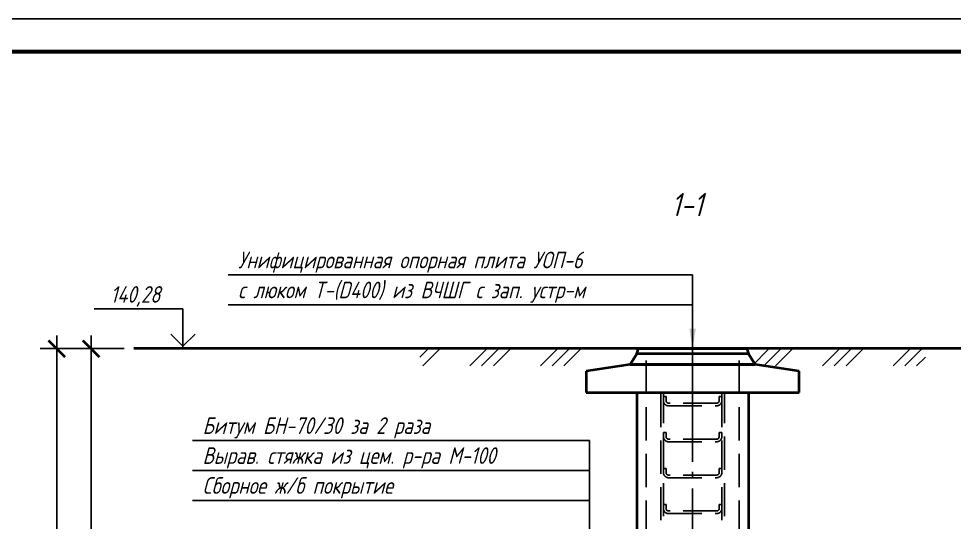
# Model space of a CAD drawing. Header units: millimetres. Extents: x 58188 to 87888, y -57829 to -36829.
# Drawn here: x 62383 to 69418, y -40613 to -36829 of the extents above; entities that cross this region are included whole.
import ezdxf

# ---------------------------------------------------------------- set-up
doc = ezdxf.new("R2010")
doc.units = ezdxf.units.MM
doc.set_wipeout_variables(frame=1)
doc.linetypes.add('GOST2.303 4', pattern=[7, 5, -2, 0])
doc.linetypes.add('GOST2.303 5', pattern=[24, 20, -1.5, 1, -1.5])
doc.layers.get('0').update_dxf_attribs({"lineweight": 40})
for name, color, linetype in [('Линии', 7, 'Continuous'), ('Надписи', 7, 'Continuous'), ('СПДС_Надписи', 7, 'Continuous'), ('Штриховка', 7, 'Continuous')]:
    doc.layers.add(name, color=color, linetype=linetype)
doc.styles.add('GOST 2.304', font='CS_Gost2304.shx', dxfattribs={"oblique": 15})

# ---------------------------------------------------------------- blocks, each defined once
blk = doc.blocks.new('_ArchTick')
at = {"color": 0, "linetype": 'ByBlock', "const_width": 0.15}
blk.add_lwpolyline([(-0.5, -0.5), (0.5, 0.5)], dxfattribs=at)

msp = doc.modelspace()

# ---------------------------------------------------------------- linework, layer by layer
at = {"ltscale": 50}
for p, q in [((71858.1, -39308.3), (63247.6, -39308.3)), ((67030.2, -39347.9), (67042.7, -39308.3)), ((67042.7, -39308.3), (67857.6, -39308.3)), ((67857.6, -39308.3), (67870.2, -39347.9)), ((67030.2, -39347.9), (66980.8, -39428.3)), ((67870.2, -39347.9), (67030.2, -39347.9)), ((67870.2, -39347.9), (67030.2, -39347.9)), ((67919.5, -39428.3), (67870.2, -39347.9)), ((66980.8, -39428.3), (66650.2, -39478.3)), ((67919.5, -39428.3), (66980.8, -39428.3)), ((66980.8, -39428.3), (67919.5, -39428.3)), ((68250.2, -39478.3), (67919.5, -39428.3)), ((66650.2, -39478.3), (66650.2, -39638.3)), ((68250.2, -39638.3), (68250.2, -39478.3)), ((66650.2, -39638.3), (68250.2, -39638.3)), ((67030.2, -39638.3), (67030.2, -40828.3)), ((67870.2, -39638.3), (67870.2, -40828.3))]:
    msp.add_line(p, q, dxfattribs=at)
at = {"layer": 'Линии', "linetype": 'GOST2.303 5', "ltscale": 50}
msp.add_line((67450.2, -39158.3), (67450.2, -41368.3), dxfattribs=at)
at = {"layer": 'Линии', "linetype": 'GOST2.303 4', "ltscale": 50}
for p, q in [((67100.2, -41048.3), (67100.2, -39347.9)), ((67800.2, -41048.3), (67800.2, -39347.9)), ((67210.2, -39648.3), (67210.2, -41268.3)), ((67230.2, -41268.3), (67230.2, -39648.3)), ((67250.2, -39668.3), (67230.2, -39668.3)), ((67230.2, -39668.3), (67230.2, -39698.3)), ((67250.2, -39698.3), (67250.2, -39668.3)), ((67670.2, -39668.3), (67650.2, -39668.3)), ((67650.2, -39668.3), (67650.2, -39698.3)), ((67670.2, -39648.3), (67670.2, -41268.3)), ((67670.2, -39698.3), (67670.2, -39668.3)), ((67690.2, -41268.3), (67690.2, -39648.3)), ((67630.2, -39718.3), (67270.2, -39718.3)), ((67270.2, -39738.3), (67630.2, -39738.3)), ((67250.2, -39938.3), (67230.2, -39938.3)), ((67230.2, -39938.3), (67230.2, -39968.3)), ((67250.2, -39968.3), (67250.2, -39938.3)), ((67670.2, -39938.3), (67650.2, -39938.3)), ((67650.2, -39938.3), (67650.2, -39968.3)), ((67670.2, -39968.3), (67670.2, -39938.3)), ((67630.2, -39988.3), (67270.2, -39988.3)), ((67270.2, -40008.3), (67630.2, -40008.3)), ((67250.2, -40208.3), (67230.2, -40208.3)), ((67230.2, -40208.3), (67230.2, -40238.3)), ((67250.2, -40238.3), (67250.2, -40208.3)), ((67670.2, -40208.3), (67650.2, -40208.3)), ((67650.2, -40208.3), (67650.2, -40238.3)), ((67670.2, -40238.3), (67670.2, -40208.3)), ((67630.2, -40258.3), (67270.2, -40258.3)), ((67270.2, -40278.3), (67630.2, -40278.3)), ((67250.2, -40478.3), (67230.2, -40478.3)), ((67230.2, -40478.3), (67230.2, -40508.3)), ((67250.2, -40508.3), (67250.2, -40478.3)), ((67670.2, -40478.3), (67650.2, -40478.3)), ((67650.2, -40478.3), (67650.2, -40508.3)), ((67670.2, -40508.3), (67670.2, -40478.3)), ((67630.2, -40528.3), (67270.2, -40528.3)), ((67270.2, -40548.3), (67630.2, -40548.3))]:
    msp.add_line(p, q, dxfattribs=at)
for centre, radius, start, end in [((67220.2, -39648.3), 10, 0, 180), ((67680.2, -39648.3), 10, 0, 180), ((67680.2, -39648.3), 10, 0, 180), ((67270.2, -39698.3), 40, 180, 270), ((67270.2, -39698.3), 20, 180, 270), ((67630.2, -39698.3), 20, 270, 0), ((67630.2, -39698.3), 40, 270, 0), ((67270.2, -39968.3), 40, 180, 270), ((67270.2, -39968.3), 20, 180, 270), ((67630.2, -39968.3), 20, 270, 0), ((67630.2, -39968.3), 40, 270, 0), ((67270.2, -40238.3), 40, 180, 270), ((67270.2, -40238.3), 20, 180, 270), ((67630.2, -40238.3), 20, 270, 0), ((67630.2, -40238.3), 40, 270, 0), ((67270.2, -40508.3), 40, 180, 270), ((67270.2, -40508.3), 20, 180, 270), ((67630.2, -40508.3), 20, 270, 0), ((67630.2, -40508.3), 40, 270, 0)]:
    msp.add_arc(centre, radius, start, end, dxfattribs=at)
at = {"layer": 'Надписи'}
msp.add_line((58188.1, -36828.8), (87888.1, -36828.8), dxfattribs=at)
at = {"layer": 'Надписи', "lineweight": 60}
msp.add_line((87638.1, -37078.8), (59188.1, -37078.8), dxfattribs=at)
at = {"layer": 'Надписи', "ltscale": 50}
for p, q in [((66673.7, -39999.3), (63691, -39999.3)), ((66673.7, -39999.3), (66673.7, -40449.3)), ((66673.7, -40224.3), (63691, -40224.3)), ((66673.7, -40449.3), (63691, -40449.3)), ((66673.7, -40828.3), (66673.7, -40449.3))]:
    msp.add_line(p, q, dxfattribs=at)
at = {"layer": 'СПДС_Надписи', "ltscale": 50}
for p, q in [((67450.2, -38754.6), (63958.2, -38754.6)), ((67450.2, -38754.6), (67450.2, -38979.6)), ((67450.2, -38979.6), (63958.2, -38979.6)), ((67450.2, -39308.3), (67450.2, -38979.6)), ((62669, -39208.3), (62669, -45148.3)), ((62927.1, -42668.3), (62927.1, -39208.3)), ((62919, -39308.3), (62544, -39308.3)), ((63177.1, -39308.3), (62802.1, -39308.3))]:
    msp.add_line(p, q, dxfattribs=at)
at = {"layer": 'СПДС_Надписи', "linetype": 'Continuous', "ltscale": 50}
for p, q in [((63618, -39008.3), (62949.8, -39008.3)), ((63618, -39308.3), (63618, -39008.3)), ((63618, -39290.6), (63526.8, -39199.4)), ((63709.2, -39199.4), (63618, -39290.6))]:
    msp.add_line(p, q, dxfattribs=at)
at = {"layer": 'СПДС_Надписи', "ltscale": 50}
msp.add_solid([(67450.2, -39308.3), (67425, -39158), (67475.3, -39158)], dxfattribs=at)
at = {"layer": 'Штриховка', "linetype": 'Continuous'}
for p, q in [((65400.2, -39371.9), (65463.8, -39308.3)), ((65422.2, -39438.3), (65552.2, -39308.3)), ((65775.7, -39438.3), (65905.7, -39308.3)), ((65864.1, -39438.3), (65994.1, -39308.3)), ((65952.5, -39438.3), (66082.5, -39308.3)), ((66306.1, -39438.3), (66436.1, -39308.3)), ((66394.4, -39438.3), (66524.4, -39308.3)), ((66482.8, -39438.3), (66612.8, -39308.3)), ((67897, -39438.3), (68027, -39308.3)), ((67985.4, -39438.3), (68115.4, -39308.3)), ((68073.8, -39438.3), (68203.8, -39308.3)), ((68427.4, -39438.3), (68557.4, -39308.3)), ((68515.8, -39438.3), (68645.8, -39308.3)), ((68604.2, -39438.3), (68734.2, -39308.3)), ((68957.7, -39438.3), (69087.7, -39308.3)), ((69046.1, -39438.3), (69176.1, -39308.3)), ((69134.5, -39438.3), (69200.2, -39372.6))]:
    msp.add_line(p, q, dxfattribs=at)

# ---------------------------------------------------------------- block references
at = {"layer": 'СПДС_Надписи', "ltscale": 50, "xscale": 125, "yscale": 125, "zscale": 125, "rotation": 90}
for p in [(62669, -39308.3), (62927.1, -39308.3)]:
    msp.add_blockref('_ArchTick', p, dxfattribs=at)

# ---------------------------------------------------------------- texts
at = {"layer": 'Надписи', "linetype": 'Continuous', "ltscale": 50, "style": 'GOST 2.304', "oblique": 15}
msp.add_text('1-1', height=175, dxfattribs=at).set_placement((67288.7, -38313.2))
at = {"layer": 'Надписи', "ltscale": 50, "style": 'GOST 2.304', "oblique": 15}
for s, p in [('Битум БН-70/30 за 2 раза', (63766, -39949.3)), ('Вырав. стяжка из цем. р-ра М-100', (63766, -40174.3)), ('Сборное ж/б покрытие', (63766, -40399.3))]:
    msp.add_text(s, height=125, dxfattribs=at).set_placement(p)
at = {"layer": 'СПДС_Надписи', "linetype": 'Continuous', "ltscale": 50, "style": 'GOST 2.304', "oblique": 15}
msp.add_text('140,28', height=125, dxfattribs=at).set_placement((63073, -38963.3))

# ---------------------------------------------------------------- wipeouts: each hides what was drawn before it
at = {"color": 7, "ltscale": 50, "true_color": 0xffffff}
for points in [[(64033.2, -38704.6), (67375.2, -38704.6), (67375.2, -38579.6), (64033.2, -38579.6)], [(64033.2, -38929.6), (67352.6, -38929.6), (67352.6, -38804.6), (64033.2, -38804.6)]]:
    msp.add_wipeout(points, dxfattribs=at).dxf.layer = 'СПДС_Надписи'

# ---------------------------------------------------------------- next in the draw order: texts
at = {"layer": 'СПДС_Надписи', "ltscale": 50, "style": 'GOST 2.304', "oblique": 15}
for s, p in [('Унифицированная опорная плита УОП-6', (64033.2, -38704.6)), ('с люком T-(D400) из ВЧШГ с зап. устр-м', (64033.2, -38929.6))]:
    msp.add_text(s, height=125, dxfattribs=at).set_placement(p)

doc.saveas('drawing.dxf')
